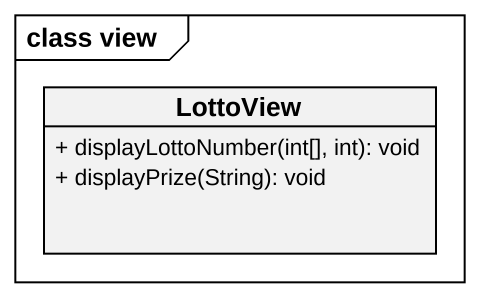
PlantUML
@startuml
mainframe class view
hide circle
hide empty members
skinparam classAttributeIconSize 0
class LottoView {
  + displayLottoNumber(int[], int): void
  + displayPrize(String): void
}
@enduml
